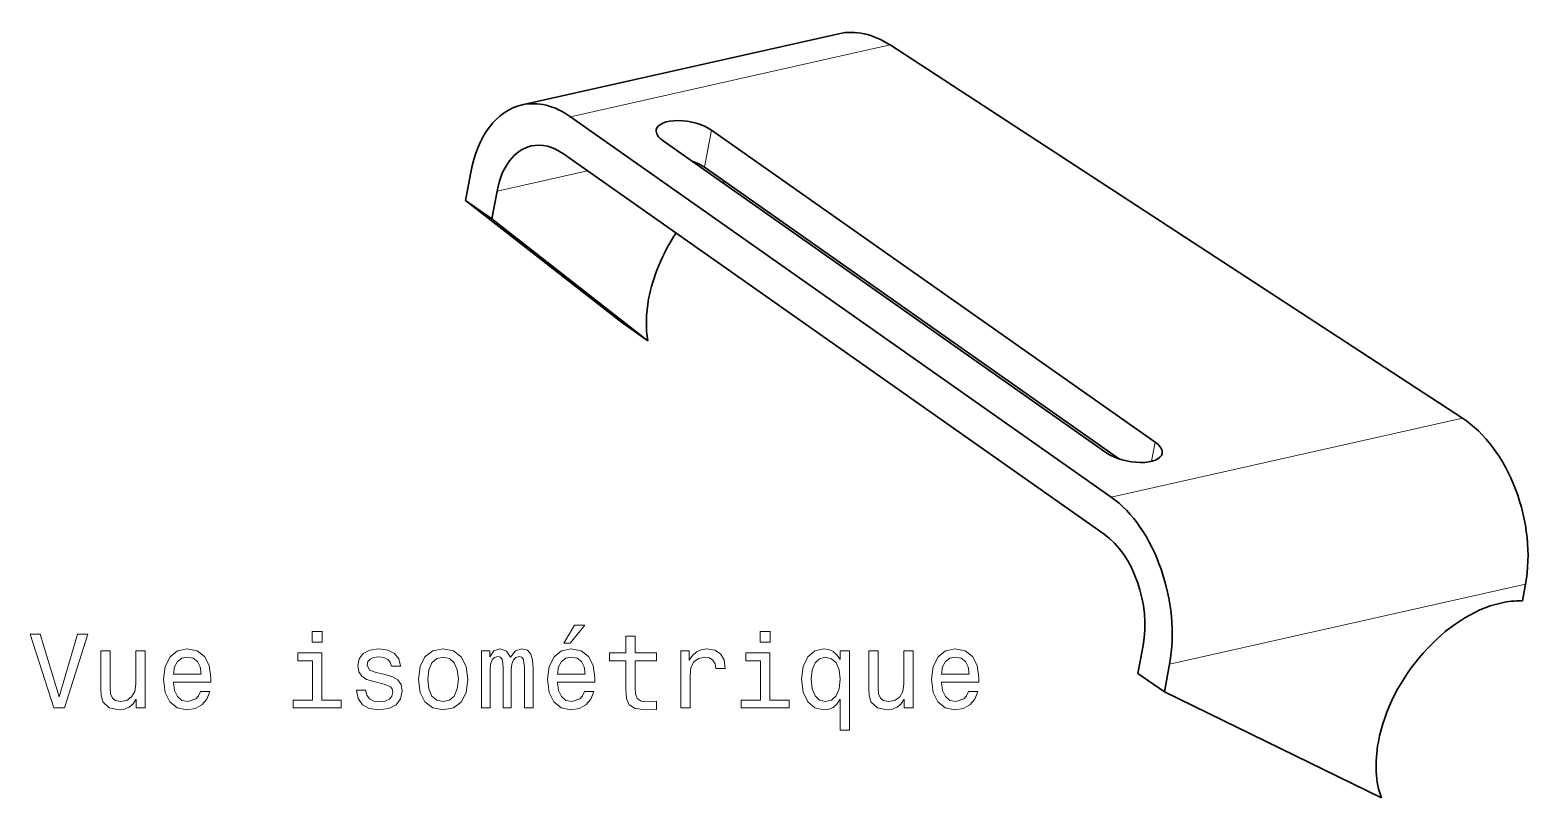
# Model space of a CAD drawing. Extents: x 0 to 297, y 0 to 210.
# Drawn here: x 136.3 to 207.5, y 82 to 118.5 of the extents above; entities that cross this region are included whole.
import ezdxf

# ---------------------------------------------------------------- set-up
doc = ezdxf.new("R2010")
doc.units = 0

msp = doc.modelspace()

# ---------------------------------------------------------------- linework, layer by layer
at = {"color": 7, "lineweight": 35, "ltscale": 0.385098}
msp.add_line((174.703156, 118.308609), (159.674347, 114.929977), dxfattribs=at)
at = {"color": 7, "lineweight": 13, "ltscale": 0.388305}
msp.add_line((177.128067, 117.771301), (161.974091, 114.364517), dxfattribs=at)
at = {"color": 7, "lineweight": 35}
for p, q in [((204.28241, 100.064888), (177.128067, 117.771301)), ((161.974091, 114.364517), (187.618958, 96.318764)), ((166.370514, 113.218605), (187.41806, 98.407875)), ((189.706528, 98.922348), (168.658981, 113.733078)), ((161.64624, 112.601715), (187.291107, 94.555962)), ((188.011353, 98.121712), (168.331131, 111.970276))]:
    msp.add_line(p, q, dxfattribs=at)
at = {"color": 7, "lineweight": 13, "ltscale": 0.044826}
msp.add_line((168.331131, 111.970276), (168.658981, 113.733078), dxfattribs=at)
at = {"color": 7, "lineweight": 13, "ltscale": 0.110031}
msp.add_line((162.782684, 111.802032), (158.488602, 110.836678), dxfattribs=at)
at = {"color": 7, "lineweight": 35, "ltscale": 0.033619}
for p, q in [((157.23764, 111.716957), (156.991745, 110.394852)), ((158.488602, 110.836678), (158.242722, 109.514572)), ((189.137344, 89.269798), (188.891464, 87.947693)), ((190.388321, 88.389511), (190.142426, 87.067413))]:
    msp.add_line(p, q, dxfattribs=at)
at = {"color": 7, "lineweight": 35, "ltscale": 0.00284}
msp.add_line((169.2966, 111.290894), (169.204483, 111.224403), dxfattribs=at)
at = {"color": 7, "lineweight": 35, "ltscale": 0.038241}
for p, q in [((158.242722, 109.514572), (156.991745, 110.394852)), ((165.644379, 103.72924), (164.393402, 104.609528)), ((188.891464, 87.947693), (190.142426, 87.067413))]:
    msp.add_line(p, q, dxfattribs=at)
at = {"color": 7, "lineweight": 35, "ltscale": 0.23486}
for p, q in [((164.393402, 104.609528), (156.991745, 110.394852)), ((165.644379, 103.72924), (158.242722, 109.514572))]:
    msp.add_line(p, q, dxfattribs=at)
at = {"color": 7, "lineweight": 13, "ltscale": 0.426984}
msp.add_line((204.28241, 100.064888), (187.618958, 96.318764), dxfattribs=at)
at = {"color": 7, "lineweight": 13, "ltscale": 0.023106}
msp.add_line((189.537537, 98.013672), (189.706528, 98.922348), dxfattribs=at)
at = {"color": 7, "lineweight": 13, "ltscale": 0.432644}
msp.add_line((207.272675, 92.185303), (190.388321, 88.389511), dxfattribs=at)
at = {"color": 7, "lineweight": 35, "ltscale": 0.020189}
msp.add_line((207.125, 91.391342), (207.272675, 92.185303), dxfattribs=at)
at = {"color": 7, "lineweight": 35, "ltscale": 0.286531}
msp.add_line((200.439621, 82.034744), (190.142426, 87.067413), dxfattribs=at)
at = {"color": 7, "lineweight": 13}
for points in [[(138.593231, 89.815262), (137.715698, 86.834717), (136.812973, 89.815262), (136.333862, 89.815262), (137.463547, 86.310219), (137.967865, 86.310219), (139.072327, 89.815262)], [(150.187607, 89.931259), (149.718582, 89.931259), (149.718582, 89.426933), (150.187607, 89.426933)], [(161.655914, 89.386589), (161.953461, 89.386589), (162.654465, 90.243935), (162.160233, 90.243935)], [(164.591064, 88.549416), (164.591064, 87.192787), (164.621323, 86.754021), (164.762543, 86.451431), (165.044952, 86.274918), (165.524063, 86.214401), (166.048553, 86.239616), (166.048553, 86.622902), (165.665268, 86.592636), (165.317291, 86.632988), (165.130692, 86.759064), (165.050003, 86.970879), (165.034866, 87.268433), (165.034866, 88.549416), (166.048553, 88.549416), (166.048553, 88.92765), (165.034866, 88.92765), (165.034866, 89.719444), (164.591064, 89.719444), (164.591064, 88.92765), (163.824493, 88.92765), (163.824493, 88.549416)], [(171.439758, 89.931259), (170.970749, 89.931259), (170.970749, 89.426933), (171.439758, 89.426933)], [(141.79567, 89.018433), (141.351868, 89.018433), (141.351868, 87.455032), (141.301437, 87.091919), (141.155182, 86.829674), (140.928238, 86.668289), (140.630692, 86.617859), (140.393661, 86.658203), (140.242355, 86.779236), (140.156631, 86.986008), (140.136459, 87.278519), (140.136459, 89.018433), (139.692657, 89.018433), (139.692657, 87.238174), (139.707779, 86.880104), (139.803604, 86.58255), (140.096115, 86.310219), (140.565125, 86.214401), (140.817291, 86.249702), (141.034149, 86.340477), (141.220749, 86.496819), (141.37204, 86.723763), (141.37204, 86.310219), (141.79567, 86.310219)], [(143.132126, 87.535721), (144.907349, 87.535721), (144.912384, 87.742493), (144.831696, 88.322464), (144.609802, 88.756187), (144.256775, 89.018433), (143.78775, 89.11425), (143.328812, 89.01339), (142.975784, 88.730965), (142.74884, 88.272034), (142.668152, 87.666847), (142.743805, 87.046532), (142.970749, 86.592636), (143.318726, 86.310219), (143.772614, 86.214401), (144.165985, 86.279961), (144.488754, 86.451431), (144.725784, 86.723763), (144.861954, 87.086876), (144.423203, 87.086876), (144.332413, 86.885147), (144.201294, 86.733849), (143.828094, 86.612816), (143.540634, 86.668289), (143.323776, 86.844803), (143.182556, 87.132263), (143.132126, 87.520592)], [(153.178238, 87.888748), (152.749573, 87.989616), (152.431839, 88.105606), (152.325928, 88.342636), (152.356201, 88.509064), (152.462097, 88.630104), (152.633575, 88.70575), (152.880692, 88.736008), (153.117722, 88.70575), (153.304321, 88.614975), (153.425354, 88.478806), (153.4758, 88.297249), (153.909515, 88.297249), (153.909515, 88.307335), (153.833862, 88.635147), (153.62709, 88.892349), (153.304321, 89.053734), (152.880692, 89.11425), (152.452011, 89.053734), (152.139343, 88.887306), (151.942657, 88.64019), (151.882126, 88.327507), (151.927521, 88.024918), (152.068726, 87.813103), (152.30072, 87.661804), (152.638611, 87.555893), (153.132858, 87.43486), (153.43544, 87.308777), (153.516144, 87.207916), (153.546402, 87.056618), (153.501007, 86.870018), (153.379974, 86.728806), (153.183289, 86.638031), (152.921036, 86.607773), (152.643661, 86.638031), (152.441925, 86.743935), (152.305756, 86.915405), (152.25029, 87.152435), (151.821609, 87.152435), (151.892212, 86.748978), (152.098984, 86.456474), (152.426804, 86.279961), (152.880692, 86.214401), (153.354752, 86.279961), (153.702728, 86.456474), (153.914551, 86.738892), (153.990204, 87.107048), (153.934723, 87.424774), (153.778381, 87.641632), (153.521179, 87.782845)], [(154.756775, 87.661804), (154.837463, 87.046532), (155.069458, 86.592636), (155.437607, 86.310219), (155.931839, 86.214401), (156.421036, 86.310219), (156.789185, 86.587593), (157.021179, 87.041489), (157.106918, 87.661804), (157.021179, 88.277077), (156.789185, 88.736008), (156.421036, 89.01339), (155.931839, 89.11425), (155.437607, 89.01339), (155.069458, 88.730965), (154.837463, 88.277077)], [(157.747406, 86.310219), (158.155914, 86.310219), (158.155914, 88.120735), (158.181122, 88.393074), (158.256775, 88.58976), (158.372772, 88.70575), (158.524063, 88.751144), (158.645096, 88.710793), (158.7258, 88.609932), (158.766144, 88.438461), (158.781265, 88.211517), (158.781265, 86.310219), (159.164551, 86.310219), (159.164551, 88.120735), (159.189774, 88.388031), (159.265411, 88.584717), (159.386459, 88.70575), (159.53775, 88.751144), (159.658783, 88.710793), (159.739487, 88.609932), (159.789917, 88.211517), (159.789917, 86.310219), (160.19841, 86.310219), (160.19841, 88.181259), (160.173203, 88.569588), (160.092499, 88.867134), (159.931122, 89.048691), (159.668884, 89.11425), (159.361237, 89.01339), (159.124207, 88.720879), (158.937607, 89.008347), (158.624924, 89.11425), (158.337463, 89.01339), (158.140778, 88.730965), (158.140778, 89.018433), (157.747406, 89.018433)], [(161.348267, 87.535721), (163.123489, 87.535721), (163.128525, 87.742493), (163.047836, 88.322464), (162.825928, 88.756187), (162.472916, 89.018433), (162.003891, 89.11425), (161.544952, 89.01339), (161.191925, 88.730965), (160.964981, 88.272034), (160.884293, 87.666847), (160.959946, 87.046532), (161.18689, 86.592636), (161.534866, 86.310219), (161.988754, 86.214401), (162.382126, 86.279961), (162.704895, 86.451431), (162.941925, 86.723763), (163.078094, 87.086876), (162.639343, 87.086876), (162.548553, 86.885147), (162.417435, 86.733849), (162.044235, 86.612816), (161.756775, 86.668289), (161.539917, 86.844803), (161.398697, 87.132263), (161.348267, 87.520592)], [(167.19841, 86.310219), (167.642212, 86.310219), (167.642212, 87.85849), (167.687607, 88.231689), (167.823776, 88.498978), (168.04567, 88.660362), (168.343231, 88.715836), (168.565125, 88.680534), (168.731552, 88.579674), (168.832413, 88.408203), (168.867722, 88.176216), (169.316559, 88.176216), (169.256042, 88.584717), (169.08963, 88.87722), (168.812241, 89.053734), (168.434006, 89.11425), (168.176804, 89.073906), (167.954895, 88.973045), (167.758209, 88.801575), (167.601868, 88.569588), (167.601868, 89.018433), (167.19841, 89.018433)], [(174.768295, 88.599846), (174.611954, 88.82679), (174.43544, 88.988174), (174.228668, 89.078949), (173.991638, 89.11425), (173.562958, 89.01339), (173.230103, 88.730965), (173.013245, 88.277077), (172.937607, 87.666847), (173.013245, 87.051575), (173.230103, 86.597679), (173.562958, 86.310219), (173.991638, 86.214401), (174.228668, 86.244659), (174.430405, 86.330391), (174.606903, 86.486732), (174.768295, 86.723763), (174.768295, 85.26123), (175.212097, 85.26123), (175.212097, 89.018433), (174.768295, 89.018433)], [(178.227951, 89.018433), (177.784149, 89.018433), (177.784149, 87.455032), (177.733704, 87.091919), (177.587463, 86.829674), (177.360504, 86.668289), (177.062958, 86.617859), (176.825928, 86.658203), (176.674637, 86.779236), (176.588898, 86.986008), (176.568726, 87.278519), (176.568726, 89.018433), (176.124924, 89.018433), (176.124924, 87.238174), (176.140045, 86.880104), (176.23587, 86.58255), (176.528381, 86.310219), (176.997406, 86.214401), (177.249557, 86.249702), (177.466431, 86.340477), (177.653015, 86.496819), (177.804321, 86.723763), (177.804321, 86.310219), (178.227951, 86.310219)], [(179.564407, 87.535721), (181.339615, 87.535721), (181.344666, 87.742493), (181.263977, 88.322464), (181.042068, 88.756187), (180.689041, 89.018433), (180.220032, 89.11425), (179.761093, 89.01339), (179.408066, 88.730965), (179.181122, 88.272034), (179.100433, 87.666847), (179.176071, 87.046532), (179.403015, 86.592636), (179.751007, 86.310219), (180.204895, 86.214401), (180.598267, 86.279961), (180.921036, 86.451431), (181.158066, 86.723763), (181.294235, 87.086876), (180.855469, 87.086876), (180.764694, 86.885147), (180.633575, 86.733849), (180.260376, 86.612816), (179.9729, 86.668289), (179.756042, 86.844803), (179.614838, 87.132263), (179.564407, 87.520592)], [(143.132126, 87.90892), (143.187607, 88.256905), (143.323776, 88.514107), (143.530548, 88.670448), (143.802887, 88.725922), (144.070175, 88.670448), (144.276947, 88.514107), (144.40303, 88.256905), (144.44841, 87.90892)], [(150.17247, 86.683418), (150.17247, 88.92765), (149.032715, 88.92765), (149.032715, 88.549416), (149.728668, 88.549416), (149.728668, 86.683418), (148.820892, 86.683418), (148.820892, 86.310219), (151.090347, 86.310219), (151.090347, 86.683418)], [(155.210663, 87.666847), (155.256042, 88.120735), (155.397263, 88.448547), (155.624207, 88.650276), (155.931839, 88.720879), (156.234436, 88.650276), (156.46138, 88.45359), (156.6026, 88.120735), (156.65303, 87.666847), (156.6026, 87.207916), (156.46138, 86.875061), (156.234436, 86.673332), (155.931839, 86.607773), (155.624207, 86.673332), (155.397263, 86.875061), (155.256042, 87.207916)], [(161.348267, 87.90892), (161.403748, 88.256905), (161.539917, 88.514107), (161.746689, 88.670448), (162.019012, 88.725922), (162.286316, 88.670448), (162.493088, 88.514107), (162.619171, 88.256905), (162.664551, 87.90892)], [(171.424637, 86.683418), (171.424637, 88.92765), (170.284866, 88.92765), (170.284866, 88.549416), (170.980835, 88.549416), (170.980835, 86.683418), (170.073059, 86.683418), (170.073059, 86.310219), (172.342499, 86.310219), (172.342499, 86.683418)], [(173.391495, 87.666847), (173.43689, 88.115692), (173.578094, 88.443504), (173.789917, 88.645233), (174.067291, 88.715836), (174.359802, 88.645233), (174.581696, 88.448547), (174.712814, 88.120735), (174.763245, 87.666847), (174.712814, 87.207916), (174.581696, 86.880104), (174.359802, 86.678375), (174.067291, 86.612816), (173.789917, 86.678375), (173.578094, 86.880104), (173.43689, 87.212959)], [(179.564407, 87.90892), (179.619873, 88.256905), (179.756042, 88.514107), (179.962814, 88.670448), (180.235153, 88.725922), (180.502441, 88.670448), (180.709213, 88.514107), (180.835297, 88.256905), (180.880676, 87.90892)]]:
    msp.add_lwpolyline(points, close=True, dxfattribs=at)
at = {"color": 7, "lineweight": 35}
msp.add_arc((207.01152, 87.376122), 4.017228, 88.381015, 103.150692, dxfattribs=at)
for centre, major_axis, ratio, start_param, end_param in [((176.144547, 112.482391), (1.534378, -5.803482), 0.653999, 2.514800705, 3.117211509), ((160.99054, 109.076111), (-1.316025, 5.853897), 0.623453, 0.000046704, 0.968405194), ((160.99054, 109.076111), (-1.316025, 5.853897), 0.623453, 5.680794174, 6.283232011), ((167.51474, 113.475838), (-1.474716, 0.274269), 0.443014, 3.910594434, 6.283211053), ((167.51474, 113.475838), (-1.474716, 0.274269), 0.443014, 0.000025746, 0.76900178), ((160.99054, 109.076111), (-0.87735, 3.902596), 0.623453, 0.000046704, 0.968405194), ((160.99054, 109.076111), (-0.87735, 3.902596), 0.623453, 5.680794174, 6.283232011), ((167.18689, 111.713043), (-1.474716, 0.274269), 0.443014, 3.910594434, 4.412572909), ((170.453979, 106.804489), (-3.611694, -5.107903), 0.643611, 4.766242688, 5.333473146), ((170.448364, 106.799339), (-3.604019, -5.105301), 0.643957, 5.332268041, 5.718362925), ((203.298889, 94.77652), (1.534439, -5.802925), 0.65402, 0.943946551, 2.514751339), ((188.562302, 98.665115), (1.474716, -0.274269), 0.443014, 3.910594434, 6.283211053), ((188.562302, 98.665115), (1.474716, -0.274269), 0.443014, 0.000025746, 0.76900178), ((186.635406, 91.030357), (1.316025, -5.853897), 0.623453, 0.968405194, 2.53920152), ((186.635406, 91.030357), (0.87735, -3.902596), 0.623453, 0.968405194, 2.53920152), ((205.072769, 85.778549), (-3.61618, -5.10952), 0.64388, 3.763032586, 5.333816477), ((205.063263, 85.773781), (-3.605118, -5.105499), 0.644003, 5.33238763, 5.868902631)]:
    msp.add_ellipse(centre, major_axis=major_axis, ratio=ratio, start_param=start_param, end_param=end_param, dxfattribs=at)

doc.saveas('drawing.dxf')
